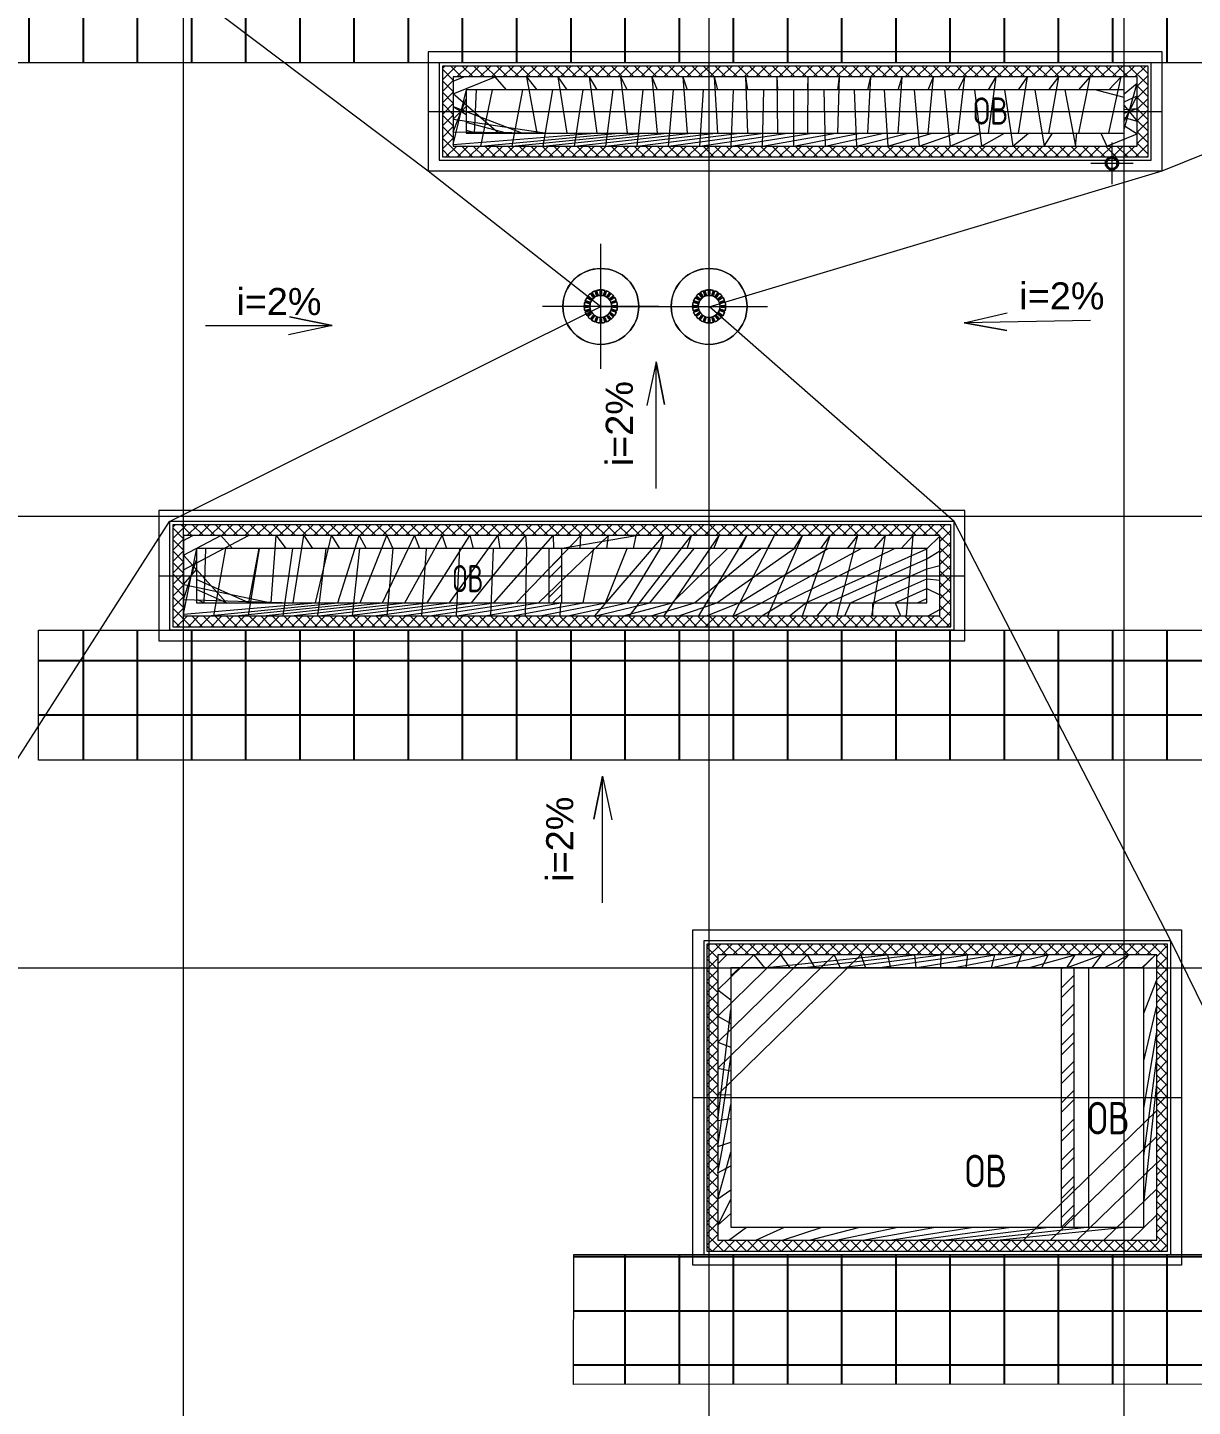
# Model space of a CAD drawing. Extents: x -96705 to 1864084, y -482104 to 235.
# Drawn here: x 1240559 to 1251308, y -144003 to -131279 of the extents above; entities that cross this region are included whole.
import ezdxf
from ezdxf import colors
from ezdxf.entities.mleader import LeaderData, LeaderLine
from ezdxf.math import Vec2, Vec3

# ---------------------------------------------------------------- set-up
doc = ezdxf.new("R2010")
doc.units = 0
doc.header["$LTSCALE"] = 100
doc.linetypes.add('CENTER', pattern=[2, 1.25, -0.25, 0.25, -0.25])
doc.linetypes.add('HIDDEN', pattern=[6, 4, -2])
for name, color, linetype, lineweight in [('!!!_АР_отделка', 92, 'Continuous', 13), ('!!!_АР_перегородки блоки', 7, 'Continuous', 5), ('_ВК-К1', 14, 'Continuous', 40), ('АР_Оси', 193, 'Continuous', 9), ('АР_Отметки', 250, 'Continuous', 15), ('АР_тонкая линия', 250, 'Continuous', 0), ('ОБОРУДОВАНИЕ', 253, 'Continuous', 5), ('перекр 0.3', 181, 'Continuous', 30), ('Подвал', 250, 'Continuous', 30)]:
    doc.layers.add(name, color=color, linetype=linetype, lineweight=lineweight)
doc.layers.add('АР_Кровля дорожки', color=6, linetype='Continuous')
doc.layers.add('АР_Отверстия', color=251, linetype='Continuous')
doc.styles.add('ICOCPEUR', font='isocpeur.ttf')
doc.styles.add('ISOCPEUR', font='isocpeui.ttf', dxfattribs={"height": 250})
doc.styles.get("Standard").update_dxf_attribs({"font": 'arial.ttf'})
pattern_1 = [(90, (1540573.541021449, -68620.20555068797), (-500.0000000000001, 0), []), (180, (1540573.541021449, -68620.20555068797), (-2.842170943040401e-14, -500), [])]

# ---------------------------------------------------------------- blocks, each defined once
blk = doc.blocks.new('A$C6f2de472')
at = {"layer": 'АР_тонкая линия', "color": 8, "ltscale": 100}
for p, q in [((54.57592772785574, -68.52589298801445), (54.57592772785574, -734.3112859727285)), ((54.57592772785574, -734.3112859727285), (103.6099336369945, -505.6287240333957)), ((54.57592772785574, -734.3112859727285), (9.624901639340763, -509.7124210055539)), ((9.624901639340763, -509.7124210055539), (54.57592772785574, -734.3112859727285))]:
    blk.add_line(p, q, dxfattribs=at)
blk = doc.blocks.new('M_Сток крыши - Сетчатый фильтр 380 мм - Слив 200 мм 2-3193379-Кровля')
at = {"layer": 'ОБОРУДОВАНИЕ', "color": 8, "lineweight": 20, "flags": 128}
for points in [[(-83.00003154254765, 127.8153150601544), (-71.22933750466267, 111.6143445950117), (-59.45298972975287, 95.40559242844496)], [(-39.9207528530546, 105.0867191707603), (-46.10509601334157, 124.1201703034178), (-52.28803434348071, 143.149297813457)], [(-40.18753608133889, 147.0058568346927), (-34.00116822601166, 127.9661743314419), (-27.81237822599808, 108.9190372333652)], [(-6.349999999993059, 112.2344089592399), (-6.349999999993055, 132.2540697534665), (-6.349999999993071, 152.2676508651532)], [(6.350000000006943, 152.2676508651542), (6.350000000006918, 132.2540697534677), (6.350000000006937, 112.2344089592412)], [(27.81237822601391, 108.9190372333708), (34.00116822602754, 127.9661743314477), (40.18753608135481, 147.0058568346986)], [(52.28803434349719, 143.1492978134647), (46.10509601335808, 124.1201703034257), (39.92075285307115, 105.0867191707683)], [(59.45298972977421, 95.40559242845515), (71.22933750468407, 111.6143445950221), (83.00003154256913, 127.8153150601649)], [(-152.1267350446647, 9.122306980374313), (-132.0912406071403, 9.122306980374326), (-112.0431549439181, 9.122306980374303)], [(-108.0011237287316, 31.18721417121553), (-127.0242874497429, 37.36821474883533), (-146.0454781264287, 43.54857424549225)], [(-141.9117846506028, 55.55902606483295), (-122.8580928793034, 49.36810632238699), (-103.7927820662061, 43.17341132440949)], [(-93.29816158142222, 62.7083574968748), (-109.4818746132008, 74.46651327549654), (-125.6635339249483, 86.22317693917506)], [(-118.0473051375903, 96.38772613638803), (-101.842131428712, 84.6139782631736), (-85.62792629529227, 72.83366867594135)], [(-69.83589882673962, 88.08991025929144), (-81.59615471404025, 104.2765138426867), (-93.35443870569411, 120.4604033445647)], [(93.35443870571662, 120.4604033445765), (81.5961547140628, 104.2765138426985), (69.83589882676223, 88.08991025930342)], [(85.62792629532089, 72.83366867595203), (101.8421314287408, 84.61397826318435), (118.0473051376191, 96.38772613639888)], [(125.6635339249781, 86.22317693918657), (109.4818746132306, 74.46651327550809), (93.29816158145213, 62.70835749688639)], [(103.792782066241, 43.17341132441629), (122.8580928793384, 49.36810632239381), (141.9117846506378, 55.55902606483986)], [(146.0454781264642, 43.54857424549932), (127.0242874497785, 37.36821474884241), (108.0011237287673, 31.18721417122258)], [(112.0431549439558, 9.122306980374242), (132.091240607178, 9.12230698037424), (152.1267350447024, 9.122306980374237)], [(-112.356954244448, -3.577693019625703), (-132.3584398310157, -3.577693019625699), (-152.3579998314883, -3.577693019625695)], [(-147.4658216370705, -38.46545786676792), (-128.4121298657711, -32.27453812432185), (-109.3468190526738, -26.07984312634433)], [(-105.7061290580764, -38.25048148704755), (-124.7292927790876, -44.43148206466737), (-143.7504834557733, -50.61184156132428)], [(-128.1487984605835, -82.48421335690901), (-111.9436247517052, -70.71046548369449), (-95.7294196182853, -58.93015589646215)], [(-88.46990949618774, -69.35387637452017), (-104.6536225279662, -81.11203215314181), (-120.8352818397137, -92.8686958168203)], [(-95.91116798998836, -118.4348253462578), (-84.14047395210329, -102.233854881115), (-72.3641261771934, -86.02510271454811)], [(-62.19800361705781, -93.63916595362517), (-73.95825950435832, -109.8257695370203), (-85.71654349601214, -126.0096590388982)], [(-53.89547499619336, -142.5518774865482), (-47.70910714086607, -123.5121949832972), (-41.52031714085241, -104.4650578852204)], [(-29.47185625401281, -108.4817714797415), (-35.65619941429974, -127.5152226123989), (-41.83913774443886, -146.5443501224379)], [(-6.349999999993074, -152.2676508652035), (-6.349999999993042, -132.2540697535169), (-6.349999999993062, -112.2344089592902)], [(6.350000000006934, -112.2344089592915), (6.350000000006931, -132.2540697535181), (6.350000000006942, -152.2676508652045)], [(41.83913774445471, -146.5443501224441), (35.65619941431555, -127.515222612405), (29.4718562540286, -108.4817714797474)], [(41.52031714086893, -104.4650578852287), (47.70910714088253, -123.5121949833054), (53.89547499620974, -142.5518774865562)], [(85.71654349603381, -126.009659038909), (73.95825950437997, -109.825769537031), (62.19800361707931, -93.63916595363574)], [(72.3641261772162, -86.02510271456046), (84.14047395212596, -102.2338548811273), (95.91116799001092, -118.4348253462699)], [(120.8352818397427, -92.86869581683132), (104.6536225279952, -81.11203215315281), (88.46990949621667, -69.35387637453108)], [(95.7294196183155, -58.93015589647398), (111.9436247517352, -70.7104654837063), (128.1487984606135, -82.48421335692073)], [(143.7504834558084, -50.61184156133116), (124.7292927791227, -44.43148206467424), (105.7061290581114, -38.25048148705444)], [(109.3468190527096, -26.07984312635145), (128.4121298658068, -32.27453812432894), (147.4658216371062, -38.46545786677496)], [(152.3579998315258, -3.577693019625746), (132.3584398310532, -3.577693019625791), (112.3569542444855, -3.577693019625767)]]:
    blk.add_lwpolyline(points, dxfattribs=at)
at = {"layer": 'ОБОРУДОВАНИЕ', "color": 8, "lineweight": 20}
for centre, radius, start, end in [((1.867945798039727e-11, -2.528863876118112e-11), 350.0000000000003, 359.9999999999996, 179.9999999999998), ((1.884542567571339e-11, -2.517666075618763e-11), 152.3999999999999, 110.0656934125596, 122.9986742789652), ((1.884542567571339e-11, -2.517666075618763e-11), 152.3999999999999, 92.38801546327326, 105.2895868495749), ((1.884542567571339e-11, -2.517666075618763e-11), 152.4, 74.71041315043354, 87.61198453673569), ((1.884542567571339e-11, -2.517666075618763e-11), 152.4000000000001, 57.00132572104204, 69.93430658744889), ((1.884542567571339e-11, -2.517666075618763e-11), 152.4, 163.3962075109842, 176.5683575503843), ((1.884542567571339e-11, -2.517666075618763e-11), 152.3999999999999, 145.5442994120852, 158.6194600011817), ((1.884542567571339e-11, -2.517666075618763e-11), 152.3999999999999, 127.7749788777989, 140.7677499933545), ((1.884542567571339e-11, -2.517666075618763e-11), 112.4139006281505, 175.3453706261629, 179.9999999999995), ((1.884542567571339e-11, -2.517666075618763e-11), 112.4139006281506, 157.4147534860918, 163.8930014678603), ((1.884542567571339e-11, -2.517666075618763e-11), 101.6, 359.9999999999992, 179.9999999999994), ((1.884542567571339e-11, -2.517666075618763e-11), 112.4139006281506, 139.6160726103257, 146.0938257661134), ((1.884542567571339e-11, -2.517666075618763e-11), 112.4139006281506, 121.92952745044, 128.4066691250171), ((1.884542567571339e-11, -2.517666075618763e-11), 112.4139006281506, 104.3243310625686, 110.8009781656915), ((1.884542567571339e-11, -2.517666075618763e-11), 112.4139006281505, 86.76177088817388, 93.23822911183754), ((1.884542567571339e-11, -2.517666075618763e-11), 112.4139006281505, 69.1990218343196, 75.67566893744245), ((1.884542567571339e-11, -2.517666075618763e-11), 112.4139006281505, 51.59333087499237, 58.07047254956947), ((1.884542567571339e-11, -2.517666075618763e-11), 112.4139006281504, 33.90617423389321, 40.38392738968094), ((1.884542567571339e-11, -2.517666075618763e-11), 152.4000000000001, 39.2322500066509, 52.2250211222084), ((1.884542567571339e-11, -2.517666075618763e-11), 112.4139006281505, 16.10699853214306, 22.58524651391154), ((1.884542567571339e-11, -2.517666075618763e-11), 112.4139006281506, 359.9999999999989, 4.654629373836194), ((1.884542567571339e-11, -2.517666075618763e-11), 152.4000000000001, 21.38053999882107, 34.45570058792016), ((1.884542567571339e-11, -2.517666075618763e-11), 152.4, 3.43164244961575, 16.60379248901856), ((1.867945798039727e-11, -2.528863876118112e-11), 350.0000000000003, 179.9999999999998, 359.9999999999989), ((1.874390688234167e-11, -2.517666075618763e-11), 152.4, 181.345180730763, 194.6194600011786), ((1.874390688234167e-11, -2.517666075618763e-11), 152.4000000000001, 199.3962075109811, 212.7677499933488), ((1.874390688234167e-11, -2.517666075618763e-11), 152.4000000000001, 217.5442994120796, 230.9986742789577), ((1.874390688234167e-11, -2.517666075618763e-11), 112.4139006281506, 179.999999999999, 181.823807644696), ((1.874390688234167e-11, -2.517666075618763e-11), 112.4139006281505, 193.4147534860877, 199.8930014678562), ((1.874390688234167e-11, -2.517666075618763e-11), 101.6, 179.9999999999994, 359.9999999999989), ((1.874390688234167e-11, -2.517666075618763e-11), 112.4139006281505, 211.6160726103183, 218.093825766106), ((1.874390688234167e-11, -2.517666075618763e-11), 152.4, 235.7749788777913, 249.2895868495662), ((1.874390688234167e-11, -2.517666075618763e-11), 112.4139006281504, 229.9295274504297, 236.4066691250069), ((1.874390688234167e-11, -2.517666075618763e-11), 112.4139006281505, 248.3243310625568, 254.8009781656796), ((1.874390688234167e-11, -2.517666075618763e-11), 112.4139006281505, 266.7617708881618, 273.2382291118254), ((1.874390688234167e-11, -2.517666075618763e-11), 112.4139006281506, 285.1990218343078, 291.6756689374307), ((1.874390688234167e-11, -2.517666075618763e-11), 152.3999999999999, 290.7104131504247, 304.2250211222008), ((1.874390688234167e-11, -2.517666075618763e-11), 112.4139006281506, 303.5933308749821, 310.0704725495593), ((1.874390688234167e-11, -2.517666075618763e-11), 112.4139006281506, 321.9061742338857, 328.3839273896735), ((1.874390688234167e-11, -2.517666075618763e-11), 152.3999999999999, 309.0013257210344, 322.4557005879145), ((1.874390688234167e-11, -2.517666075618763e-11), 112.4139006281506, 340.106998532139, 346.5852465139075), ((1.874390688234167e-11, -2.517666075618763e-11), 112.4139006281505, 358.1761923553028, 359.9999999999989), ((1.874390688234167e-11, -2.517666075618763e-11), 152.3999999999999, 327.2322500066453, 340.6037924890154), ((1.874390688234167e-11, -2.517666075618763e-11), 152.4, 345.3805399988179, 358.6548192692363), ((1.874390688234167e-11, -2.517666075618763e-11), 152.4, 254.0656934125508, 267.6119845367264), ((1.874390688234167e-11, -2.517666075618763e-11), 152.3999999999999, 272.388015463264, 285.9343065874401)]:
    blk.add_arc(centre, radius, start, end, dxfattribs=at)
blk = doc.blocks.new('_DotSmall')
at = {"color": 0, "linetype": 'ByBlock', "const_width": 0.5}
blk.add_lwpolyline([(-0.0625, 0, 1), (0.0625, 0, 1)], format="xyb", close=True, dxfattribs=at)
blk = doc.blocks.new('A$C357e6c43')
at = {"layer": 'перекр 0.3', "color": 8, "lineweight": 18, "flags": 128}
for points in [[(-83.00003154249862, 127.815315060172), (-71.22933750459924, 111.6143445950293), (-59.4529897297034, 95.40559242846211)], [(-39.92075285292231, 105.0867191707948), (-46.10509601328522, 124.1201703034458), (-52.28803434339352, 143.1492978134775)], [(-40.18753608129919, 147.0058568347304), (-34.00116822589189, 127.9661743314646), (-27.81237822596449, 108.9190372333978)], [(-6.349999999860302, 112.2344089592807), (-6.349999999860302, 132.254069753486), (-6.349999999860302, 152.267650865193)], [(6.350000000093132, 152.267650865193), (6.350000000093132, 132.254069753486), (6.350000000093132, 112.2344089592807)], [(27.81237822608091, 108.9190372333978), (34.00116822612472, 127.9661743314646), (40.1875360814156, 147.0058568347304)], [(52.28803434362635, 143.1492978135066), (46.10509601340163, 124.1201703034458), (39.92075285315514, 105.0867191707948)], [(59.45298972981982, 95.40559242849122), (71.22933750471566, 111.6143445950584), (83.00003154261503, 127.8153150602011)], [(-152.1267350446433, 9.122306980396388), (-132.0912406070856, 9.122306980396388), (-112.0431549438508, 9.122306980396388)], [(-108.0011237286963, 31.18721417125198), (-127.0242874496616, 37.36821474885801), (-146.0454781263834, 43.54857424553484)], [(-141.9117846505251, 55.55902606487507), (-122.858092879178, 49.36810632242123), (-103.7927820661571, 43.17341132444562)], [(-93.29816158139147, 62.70835749691469), (-109.4818746130913, 74.46651327551808), (-125.663533924846, 86.22317693920922)], [(-118.0473051376175, 96.38772613642504), (-101.8421314286534, 84.61397826319444), (-85.62792629515752, 72.83366867597215)], [(-69.83589882659726, 88.08991025932482), (-81.5961547140032, 104.2765138427203), (-93.35443870560266, 120.4604033445939)], [(93.35443870583549, 120.4604033445939), (81.59615471411962, 104.2765138427203), (69.83589882683009, 88.08991025932482)], [(85.62792629539035, 72.83366867597215), (101.8421314288862, 84.61397826322354), (118.0473051376175, 96.38772613642504)], [(125.6635339250788, 86.22317693920922), (109.4818746133242, 74.46651327554719), (93.29816158150788, 62.70835749691469)], [(103.7927820662735, 43.17341132444562), (122.8580928794108, 49.36810632242123), (141.9117846507579, 55.55902606487507)], [(146.0454781264998, 43.54857424553484), (127.0242874498945, 37.36821474885801), (108.0011237288127, 31.18721417125198)], [(112.0431549439672, 9.122306980396388), (132.0912406072021, 9.122306980396388), (152.1267350447597, 9.122306980396388)], [(-112.3569542444311, -3.57769301958615), (-132.3584398309467, -3.57769301958615), (-152.3579998314381, -3.57769301958615)], [(-147.4658216370735, -38.46545786672505), (-128.4121298657265, -32.27453812430031), (-109.3468190525891, -26.0798431263247)], [(-105.7061290580314, -38.25048148701899), (-124.7292927789968, -44.43148206462502), (-143.7504834557185, -50.61184156130184)], [(-128.1487984606065, -82.48421335688909), (-111.9436247516423, -70.71046548365848), (-95.7294196181465, -58.93015589643619)], [(-88.46990949613973, -69.3538763744873), (-104.6536225278396, -81.1120321531198), (-120.8352818395942, -92.86869581678184)], [(-95.91116798995063, -118.4348253462231), (-84.14047395205125, -102.2338548810803), (-72.36412617715541, -86.0251027145132)], [(-62.1980036169989, -93.63916595358751), (-73.95825950428843, -109.825769536983), (-85.71654349588789, -126.0096590388566)], [(-53.89547499618493, -142.5518774865195), (-47.70910714077763, -123.5121949832537), (-41.52031714073382, -104.465057885187)], [(-29.47185625392012, -108.48177147971), (-35.65619941428304, -127.515222612361), (-41.83913774439134, -146.5443501224217)], [(-6.349999999860302, -152.2676508651639), (-6.349999999860302, -132.254069753486), (-6.349999999860302, -112.2344089592516)], [(6.350000000093132, -112.2344089592516), (6.350000000093132, -132.254069753486), (6.350000000093132, -152.2676508651639)], [(41.83913774450775, -146.5443501224217), (35.65619941439945, -127.5152226123901), (29.47185625415295, -108.48177147971)], [(41.52031714096665, -104.465057885187), (47.70910714101046, -123.5121949832828), (53.89547499618493, -142.5518774865195)], [(85.71654349612072, -126.0096590388857), (73.95825950452127, -109.8257695370121), (62.19800361711532, -93.63916595361661)], [(72.36412617727183, -86.0251027145423), (84.14047395216767, -102.2338548811094), (95.91116799006704, -118.4348253462522)], [(120.8352818398271, -92.86869581681094), (104.6536225280724, -81.1120321531198), (88.46990949625615, -69.3538763745164)], [(95.72941961837932, -58.93015589643619), (111.9436247518752, -70.71046548368759), (128.1487984606065, -82.48421335688909)], [(143.7504834558349, -50.61184156130184), (124.7292927792296, -44.43148206465412), (105.7061290581478, -38.25048148701899)], [(109.3468190527055, -26.0798431263247), (128.4121298658429, -32.27453812430031), (147.4658216371899, -38.46545786675415)], [(152.3579998316709, -3.57769301958615), (132.3584398310632, -3.57769301958615), (112.3569542445475, -3.57769301958615)]]:
    blk.add_lwpolyline(points, dxfattribs=at)
at = {"layer": 'перекр 0.3', "color": 8, "lineweight": 18}
for radius, start, end in [(350.0000000000003, 0, 180), (152.3999999999999, 110.0656934129666, 122.9986742833611), (152.3999999999999, 92.38801546105358, 105.2895868486009), (152.4, 74.7104131513991, 87.6119845389464), (152.4000000000001, 57.00132571663893, 69.93430658703339), (350.0000000000003, 180, 0), (152.4, 163.3962075116569, 176.5683575503826), (152.3999999999999, 145.5442994122952, 158.6194600016077), (152.3999999999999, 127.7749788797527, 140.7677499956926), (112.4139006281505, 175.3453706254388, 180), (112.4139006281506, 180, 181.8238076443281), (112.4139006281506, 157.4147534876763, 163.8930014675736), (101.6, 0, 180), (101.6, 180, 0), (112.4139006281506, 139.6160726119874, 146.093825764659), (112.4139006281506, 121.929527454025, 128.4066691217365), (112.4139006281506, 104.3243310584388, 110.8009781642061), (112.4139006281505, 86.76177088388584, 93.23822911611414), (112.4139006281505, 69.19902183579393, 75.67566894156126), (112.4139006281505, 51.59333087826353, 58.07047254597494), (112.4139006281504, 33.90617423534096, 40.38392738801258), (152.4000000000001, 39.23225000430735, 52.22502112024731), (112.4139006281505, 16.10699853242636, 22.58524651232374), (112.4139006281506, 0, 4.654629374561144), (112.4139006281505, 358.1761923556719, 0), (152.4000000000001, 21.38053999839231, 34.45570058770478), (152.4, 3.431642449617404, 16.60379248834308), (152.4, 181.3451807311476, 194.6194600015075), (152.4000000000001, 199.396207509929, 212.7677499926932), (152.4000000000001, 217.5442994125053, 230.9986742800163), (112.4139006281505, 193.4147534860805, 199.8930014676895), (112.4139006281505, 211.6160726099912, 218.0938257673393), (152.4, 235.7749788794526, 249.2895868508693), (112.4139006281504, 229.9295274487667, 236.4066691244509), (112.4139006281505, 248.3243310609251, 254.8009781660473), (112.4139006281505, 266.7617708838858, 273.2382291161142), (112.4139006281506, 285.1990218339527, 291.675668939075), (152.3999999999999, 290.7104131491307, 304.2250211205474), (112.4139006281506, 303.593330875549, 310.0704725512333), (112.4139006281506, 321.9061742326607, 328.3839273900087), (152.3999999999999, 309.0013257199837, 322.4557005874947), (112.4139006281506, 340.1069985323104, 346.5852465139195), (152.3999999999999, 327.2322500073068, 340.6037924884981), (152.4, 345.3805399984926, 358.6548192688523), (152.4, 254.0656934141651, 267.6119845389464), (152.3999999999999, 272.3880154610536, 285.9343065858349)]:
    blk.add_arc((0, 0), radius, start, end, dxfattribs=at)
blk = doc.blocks.new('A$C8068bb3d')
at = {"layer": 'АР_Оси', "color": 8, "linetype": 'CENTER', "ltscale": 1000}
for p, q in [((0, -576.2685187675525), (0, 576.2685187675525)), ((537.0023309569806, 0), (-537.0023309569806, 0))]:
    blk.add_line(p, q, dxfattribs=at)
blk = doc.blocks.new('A$C6552fe61')
at = {"layer": '_ВК-К1', "color": 8, "lineweight": 9, "ltscale": 100}
for p, q in [((-2.610950317689593e-14, 192.3657202435659), (-3.073391568391209e-14, -192.3657202435659)), ((-195.4363792874941, 1.037866518140547e-14), (195.4363792874941, -1.465261637743881e-15))]:
    blk.add_line(p, q, dxfattribs=at)

msp = doc.modelspace()

# ---------------------------------------------------------------- hatches: boundary and pattern name
at = {"layer": '!!!_АР_отделка'}
h = msp.add_hatch(dxfattribs=at)
h.set_pattern_fill('ANSI37', color=8, scale=600, angle=180)
h.set_pattern_definition([(225, (863871.2758570742, -248703.1795821363), (53.03300858899106, -53.03300858899107), []), (315, (863871.2758570742, -248703.1795821363), (53.03300858899107, 53.03300858899105), [])])
h.paths.add_polyline_path([(1244386.843206508, -131633.9301004583), (1244386.843206508, -132472.0654626066), (1250898.606537921, -132472.0690655882), (1250898.606537921, -131633.9313125784)])
h.paths.add_polyline_path([(1244486.843206508, -131733.9277095968), (1250798.606537921, -131733.9277095968), (1250798.606537921, -132372.0654626066), (1244486.843206508, -132372.0654626066)], flags=16)
h.paths.add_polyline_path([(1245874.275857074, -132627.7342138464), (1245931.253699405, -132103.6795821363)])
h = msp.add_hatch(dxfattribs=at)
h.set_pattern_fill('ANSI37', color=8, scale=600, angle=180)
h.set_pattern_definition([(225, (861383.0391884875, -252935.963491934), (53.03300858899106, -53.03300858899107), []), (315, (861383.0391884875, -252935.963491934), (53.03300858899107, 53.03300858899105), [])])
h.paths.add_polyline_path([(1241898.606537921, -135866.714010256), (1241898.606537921, -136807.9207000906), (1249078.606537921, -136807.9207000906), (1249078.606537921, -135866.7116193945)])
h.paths.add_polyline_path([(1241998.606537921, -135966.7116193945), (1248978.606537921, -135966.7116193945), (1248978.606537921, -136707.9207000906), (1241998.606537921, -136707.9207000906)], flags=16)
h.paths.add_polyline_path([(1243386.039188487, -136860.5181241209), (1243443.017030818, -136336.463491934)])
h = msp.add_hatch(dxfattribs=at)
h.set_pattern_fill('ANSI37', color=8, scale=600, angle=180)
h.set_pattern_definition([(225, (866313.135912044, -256805.9698214704), (53.03300858899106, -53.03300858899107), []), (315, (866313.135912044, -256805.9698214704), (53.03300858899107, 53.03300858899105), [])])
h.paths.add_polyline_path([(1246828.703261478, -139736.7203397924), (1246828.703261478, -142570.4578919584), (1251078.606536014, -142570.4578919584), (1251078.606536014, -139736.7179489309)])
h.paths.add_polyline_path([(1246928.703261478, -139836.7179489309), (1250978.511443241, -139836.7179489309), (1250978.701629741, -142470.1169266874), (1246928.893447978, -142470.1169266874)], flags=16)
h.paths.add_polyline_path([(1248316.135912044, -140730.5244531805), (1248373.113754375, -140206.4698214704)], flags=0)
at = {"layer": '!!!_АР_перегородки блоки', "lineweight": 5}
h = msp.add_hatch(dxfattribs=at)
h.set_pattern_fill('ANSI32', color=8, scale=500, angle=180, style=0)
h.set_pattern_definition([(225, (8364618683.090331, 936057709.5221615), (132.5825214724777, -132.5825214724777), []), (225, (8364618594.701983, 936057709.5221615), (132.5825214724777, -132.5825214724777), [])])
h.paths.add_polyline_path([(1244486.843206508, -131733.9277095968), (1244486.843206508, -132372.0654626066), (1250798.606537921, -132372.0654626066), (1250798.606537921, -131733.9277095968)])
h.paths.add_polyline_path([(1244606.843206508, -131853.9277095968), (1250678.606537921, -131853.9313125784), (1250678.606537921, -132252.0690655882), (1244606.843206508, -132252.0654626066)], flags=16)
h.paths.add_polyline_path([(1246108.231541736, -132475.6249504263), (1246108.231541736, -132087.6249504263)])
h = msp.add_hatch(dxfattribs=at)
h.set_pattern_fill('ANSI32', color=8, scale=500, angle=180, style=0)
h.set_pattern_definition([(225, (8364616194.853662, 936053476.7382517), (132.5825214724777, -132.5825214724777), []), (225, (8364616106.465315, 936053476.7382517), (132.5825214724777, -132.5825214724777), [])])
h.paths.add_polyline_path([(1241998.606537921, -135966.7116193945), (1241998.606537921, -136707.9207000906), (1248978.606537921, -136707.9207000906), (1248978.606537921, -135966.7116193945)])
h.paths.add_polyline_path([(1242118.606537921, -136086.7116193945), (1248858.606537921, -136086.7116193945), (1248858.606537921, -136587.9207000906), (1242118.606537921, -136587.9207000906)], flags=16)
h.paths.add_polyline_path([(1243619.994873149, -136708.4088602239), (1243619.994873149, -136320.4088602239)])
h = msp.add_hatch(dxfattribs=at)
h.set_pattern_fill('ANSI32', color=8, scale=500, angle=180, style=0)
h.set_pattern_definition([(225, (1675482.824410541, -64750.20555068797), (132.5825214724777, -132.5825214724777), []), (225, (1675394.436062915, -64750.20555068797), (132.5825214724777, -132.5825214724777), [])])
h.paths.add_polyline_path([(1245488.606242282, -136588.077437895), (1245368.60683356, -136587.7639618093), (1245368.607720478, -136086.5548811132), (1245488.607129199, -136086.8683576757)])
h = msp.add_hatch(dxfattribs=at)
h.set_pattern_fill('ANSI32', color=8, scale=500, angle=180, style=0)
h.set_pattern_definition([(225, (8364621124.950386, 936049606.7319221), (132.5825214724777, -132.5825214724777), []), (225, (8364621036.562038, 936049606.7319221), (132.5825214724777, -132.5825214724777), [])])
h.paths.add_polyline_path([(1246928.703261478, -139836.7179489309), (1246928.893447978, -142470.1169266874), (1250978.701629741, -142469.8579244787), (1250978.511443241, -139836.4589462454)])
h.paths.add_polyline_path([(1247048.703261478, -139956.7179489309), (1250858.524699314, -139956.5114865476), (1250858.688372714, -142349.9689607794), (1247048.866934879, -142350.1754231626)], flags=16)
h.paths.add_polyline_path([(1248550.091596706, -140578.4151897604), (1248550.091596706, -140190.4151897604)], flags=0)
h = msp.add_hatch(dxfattribs=at)
h.set_pattern_fill('ANSI32', color=8, scale=500, angle=180, style=0)
h.set_pattern_definition([(225, (1680212.682017429, -68620.20555068797), (132.5825214724777, -132.5825214724777), []), (225, (1680124.293670757, -68620.20555068797), (132.5825214724777, -132.5825214724777), [])])
h.paths.add_polyline_path([(1250218.463553531, -142350.3252406294), (1250098.464144809, -142350.0117645437), (1250098.465327365, -139956.5548811132), (1250218.464736087, -139956.8683576757)])
at = {"layer": 'АР_Кровля дорожки', "ltscale": 120}
h = msp.add_hatch(dxfattribs=at)
h.set_pattern_fill('ANSI37', color=8, scale=4000, angle=45, double=1)
h.set_pattern_definition(pattern_1)
h.paths.add_polyline_path([(1214133.77174197, -131603.9277095968), (1214134.085218532, -130405.2235555822), (1253000.506211383, -130405.2231230909), (1253000.192734821, -131603.9272771055)])
h = msp.add_hatch(dxfattribs=at)
h.set_pattern_fill('ANSI37', color=8, scale=4000, angle=45, double=1)
h.set_pattern_definition(pattern_1)
h.paths.add_polyline_path([(1240658.243047817, -138039.5982318098), (1240658.556524379, -136840.8940777952), (1251800.356429202, -136840.8940777952), (1251800.04295264, -138039.5982318098)])
h = msp.add_hatch(dxfattribs=at)
h.set_pattern_fill('ANSI37', color=8, scale=4000, angle=45, double=1)
h.set_pattern_definition(pattern_1)
h.paths.add_polyline_path([(1245598.142616374, -143799.5813732321), (1245598.456092937, -142600.8772192175), (1253541.080817325, -142600.4578919584), (1253540.767341716, -143799.162045973)])

# ---------------------------------------------------------------- linework, layer by layer
at = {"layer": '_ВК-К1', "color": 8, "lineweight": 9, "ltscale": 100}
for p, q in [((1250565.67395602, -132417.996938246), (1250565.67395602, -132642.9713154013)), ((1250463.716621501, -132530.4841265852), (1250667.631289585, -132530.4841265852))]:
    msp.add_line(p, q, dxfattribs=at)
at = {"layer": '_ВК-К1', "color": 8, "lineweight": 40, "ltscale": 100}
msp.add_circle((1250565.67395602, -132530.4841265852), 55, dxfattribs=at)
at = {"layer": 'АР_Оси', "color": 8, "linetype": 'CENTER', "ltscale": 1000}
for p, q in [((1241998.606537921, -157557.9832906896), (1241998.606537921, -122439.158113497)), ((1246848.606537921, -157557.9832906896), (1246848.606537921, -122439.158113497)), ((1250678.606537921, -157557.9832906896), (1250678.606537921, -122439.158113497)), ((1186749.850998027, -135786.7116193945), (1270347.015968425, -135786.7116193945)), ((1186749.850998027, -139956.7116193945), (1270347.015968425, -139956.7116193945))]:
    msp.add_line(p, q, dxfattribs=at)
at = {"layer": 'АР_тонкая линия', "color": 8, "ltscale": 100}
msp.add_line((1245848.616999729, -133852.3197479422), (1246848.606537921, -133852.3147010977), dxfattribs=at)
for points in [[(1233641.106537921, -124601.7116193945), (1244256.843206508, -132602.0726685697), (1245848.616999729, -133852.3197479422)], [(1246848.606537921, -133856.8940777952), (1251028.606537921, -132602.0726685697), (1261278.606537921, -128466.713989752)], [(1251750.501105411, -131604.001055258), (1215379.494265659, -131603.9277935202)], [(1233659.794625385, -148655.8059830839), (1241868.606537921, -135836.7116193945), (1245848.616999729, -133852.3197479422)], [(1254738.606537921, -147106.711576956), (1251108.606536014, -139706.0275755102), (1249108.606537921, -135836.7116193945), (1246850.945462329, -133856.02039625)], [(1253540.924079044, -138040.6660981352), (1240658.399786098, -138039.5982318098), (1240658.399786098, -136840.8940777952), (1251750.285556896, -136840.8994398291)], [(1250348.464144809, -139706.7179489309), (1246798.703261478, -139706.7179489309), (1246798.703261478, -142600.4578919584), (1250348.464144809, -142600.4578919584), (1250348.464144809, -142600.4528718168)], [(1250098.464144809, -142600.4528718168), (1251108.606536014, -142600.4528718168), (1251108.606536014, -139706.0275755102), (1250098.464144809, -139706.0275755102), (1250098.464144809, -139706.7179489309)], [(1250098.464144809, -139956.7116193945), (1250098.464144809, -142350.4578919584)], [(1253540.924079044, -143799.162045973), (1245597.895447833, -143800.0007004911), (1245598.703261478, -142600.4578919584), (1253540.924079044, -142600.4578919584)]]:
    msp.add_lwpolyline(points, dxfattribs=at)
for points in [[(1244356.843206508, -132502.0726685697), (1250928.606537921, -132502.0726685697), (1250928.606537921, -131603.9277095968), (1244356.843206508, -131603.9277095968)], [(1244386.843206508, -132472.0726685697), (1250898.606537921, -132472.0726685697), (1250898.606537921, -131633.9277095968), (1244386.843206508, -131633.9277095968)], [(1244486.843206508, -132372.0726685697), (1250798.606537921, -132372.0726685697), (1250798.606537921, -131733.9277095968), (1244486.843206508, -131733.9277095968)], [(1244606.843206508, -132252.0726685697), (1250678.606537921, -132252.0726685697), (1250678.606537921, -131853.9277095968), (1244606.843206508, -131853.9277095968)], [(1241868.606537921, -136837.9207000906), (1249108.606537921, -136837.9207000906), (1249108.606537921, -135836.7116193945), (1241868.606537921, -135836.7116193945)], [(1241898.606537921, -136807.9207000906), (1249078.606537921, -136807.9207000906), (1249078.606537921, -135866.7116193945), (1241898.606537921, -135866.7116193945)], [(1241998.606537921, -136707.9207000906), (1248978.606537921, -136707.9207000906), (1248978.606537921, -135966.7116193945), (1241998.606537921, -135966.7116193945)], [(1242118.606537921, -136587.9207000906), (1248858.606537921, -136587.9207000906), (1248858.606537921, -136086.7116193945), (1242118.606537921, -136086.7116193945)], [(1245368.606537921, -136587.9207000906), (1245488.606537921, -136587.9207000906), (1245488.606537921, -136086.7116193945), (1245368.606537921, -136086.7116193945)], [(1246828.703261478, -142570.4578919584), (1251078.606536014, -142570.4578919584), (1251078.606536014, -139736.7179489309), (1246828.703261478, -139736.7179489309)], [(1246928.703261478, -142470.4578919584), (1250978.606536014, -142470.0284071142), (1250978.606536014, -139836.2884636099), (1246928.703261478, -139836.7179489309)], [(1247048.703261478, -142350.4578919584), (1250858.606536014, -142350.1101951773), (1250858.606536014, -139956.3702521498), (1247048.703261478, -139956.7179489309)], [(1250098.464144809, -142350.1685023481), (1250218.464144809, -142350.1685023481), (1250218.464144809, -139956.7116193945), (1250098.464144809, -139956.7116193945)], [(1250348.464144809, -142350.800568598), (1250858.606536014, -142350.4528718168), (1250858.606536014, -139956.0275755102), (1250348.464144809, -139956.3752722914)]]:
    msp.add_lwpolyline(points, close=True, dxfattribs=at)
at = {"layer": 'перекр 0.3', "color": 8, "linetype": 'HIDDEN', "lineweight": 5, "ltscale": 50}
for p, q in [((1244256.843206508, -132053.0001888449), (1251028.606537921, -132053.0001888449)), ((1241768.606537921, -136337.3161597425), (1249208.606537921, -136337.3161597425)), ((1246698.703261478, -141153.5854101354), (1251208.606536014, -141153.5854101354))]:
    msp.add_line(p, q, dxfattribs=at)
for points in [[(1244256.843206508, -132602.0726685697), (1251028.606537921, -132602.0726685697), (1251028.606537921, -131503.9277095968), (1244256.843206508, -131503.9277095968)], [(1241768.606537921, -136937.9207000906), (1249208.606537921, -136937.9207000906), (1249208.606537921, -135736.7116193945), (1241768.606537921, -135736.7116193945)], [(1246698.703261478, -139606.7179489309), (1251208.606536014, -139606.7179489309), (1251208.606536014, -142700.4528718168), (1246698.703261478, -142700.4528718168)]]:
    msp.add_lwpolyline(points, close=True, dxfattribs=at)

# ---------------------------------------------------------------- block references
at = {"layer": 'АР_тонкая линия', "color": 8, "ltscale": 500, "xscale": -1, "rotation": 89.9999999999247}
msp.add_blockref('M_Сток крыши - Сетчатый фильтр 380 мм - Слив 200 мм 2-3193379-Кровля', (1245848.616999729, -133852.3197479422), dxfattribs=at)
at = {"layer": 'АР_тонкая линия', "color": 8, "ltscale": 500}
for p in [(1245848.616999729, -133852.3197479422), (1246848.606537921, -133852.3147010977)]:
    msp.add_blockref('A$C357e6c43', p, dxfattribs=at)
at = {"layer": 'АР_тонкая линия', "color": 8, "ltscale": 100, "yscale": 1.754367527776944, "zscale": 1.754367527776944}
for p, xscale, rotation in [((1242080.661127193, -133931.6478424246), -1.754367527776944, 89.9999999999247), ((1250490.340989215, -134075.0333714659), -1.754367527776944, 271.0931753474555), ((1246454.178806407, -135652.6914992506), 1.754367527776944, 180), ((1245768.491994007, -139476.8940777952), -1.754367527776944, 180)]:
    msp.add_blockref('A$C6f2de472', p, dxfattribs=dict(at, xscale=xscale, rotation=rotation))
at = {"layer": 'ОБОРУДОВАНИЕ', "color": 8, "lineweight": 50, "xscale": -1, "rotation": 89.9999999999247}
msp.add_blockref('M_Сток крыши - Сетчатый фильтр 380 мм - Слив 200 мм 2-3193379-Кровля', (1246848.616999729, -133852.3197479422), dxfattribs=at)
at = {"layer": 'Подвал', "color": 8, "lineweight": 13, "ltscale": 500}
for name, p in [('A$C6552fe61', (1250565.67395602, -132530.4841265852)), ('A$C8068bb3d', (1245848.616999729, -133852.3197479422)), ('A$C8068bb3d', (1246848.606537921, -133856.8940777952))]:
    msp.add_blockref(name, p, dxfattribs=at)

# ---------------------------------------------------------------- texts
at = {"layer": 'АР_Отверстия', "color": 8, "ltscale": 100, "attachment_point": 5, "line_spacing_factor": 0.7, "style": 'ICOCPEUR'}
for s, insert, char_height in [('\\A1;{\\W0.8;ОВ}', (1249445.781880481, -132048.9827728445), 250), ('\\A1;{\\W0.7;ОВ}', (1244622.006161792, -136364.5434346372), 250), ('\\A1;{\\W0.8;ОВ}', (1250533.32328902, -141343.4631819898), 300), ('\\A1;{\\W0.8;ОВ}', (1249402.094671352, -141830.6847829992), 300)]:
    msp.add_mtext(s, dxfattribs=dict(at, insert=insert, char_height=char_height))
at = {"layer": 'АР_тонкая линия', "color": 8, "ltscale": 100, "char_height": 250.0000000000001, "width": 682.5000000000002, "attachment_point": 1}
for insert in [(1242485.066742999, -133682.1765461141), (1249710.528449161, -133630.0919780905)]:
    msp.add_mtext('i=2%', dxfattribs=dict(at, insert=insert))
at = {"layer": 'АР_тонкая линия', "color": 8, "ltscale": 100, "char_height": 250.0000000000001, "width": 682.5000000000002, "attachment_point": 1, "rotation": 90}
for insert in [(1245894.357109172, -135327.4617500479), (1245344.588634593, -139162.0375318701)]:
    msp.add_mtext('i=2%', dxfattribs=dict(at, insert=insert))

# ---------------------------------------------------------------- leaders
at = {"layer": 'АР_Отметки', "color": 8}
ml = msp.add_multileader_mtext('Standard', dxfattribs=at)
ml.set_content('+19,400', color=8, style='ISOCPEUR')
ml.set_leader_properties(color=8, linetype='Continuous', lineweight=-1)
ml.set_arrow_properties(name='DOTSMALL')
ml.build(insert=Vec2(0, 0))
ml.multileader.update_dxf_attribs({"has_text_frame": 1, "text_left_attachment_type": 4, "text_right_attachment_type": 4, "dogleg_length": 100, "arrow_head_size": 180})
ctx = ml.context
ctx.base_point, ctx.char_height, ctx.arrow_head_size, ctx.landing_gap_size, ctx.plane_origin = Vec3(1253275.600862605, -134758.4187326605), 250, 180, 50, Vec3(1253194.207412822, -136469.1107063467)
ctx.left_attachment, ctx.right_attachment = 4, 4
notes = []
notes.append((ctx, [(0, (0, 0, 0), (0, 0), (1, 0), 1, [])]))
ctx.mtext.insert, ctx.mtext.width, ctx.mtext.defined_height, ctx.mtext.line_spacing_style, ctx.mtext.flow_direction = Vec3(1253325.600862605, -134425.0853991682), 696.0352958708361, 776.4611150313478, 2, 5
for ctx, leaders in notes:
    for number, flags, end, landing, length, lines in leaders:
        leader = LeaderData()
        leader.index, (leader.has_last_leader_line, leader.has_dogleg_vector, leader.attachment_direction) = number, flags
        leader.last_leader_point, leader.dogleg_vector, leader.dogleg_length = Vec3(end), Vec3(landing), length
        for number, points, colour, breaks in lines:
            line = LeaderLine()
            line.index, line.vertices, line.color, line.breaks = number, Vec3.list(points), colors.encode_raw_color(colour), breaks
            leader.lines.append(line)
        ctx.leaders.append(leader)

doc.saveas('drawing.dxf')
